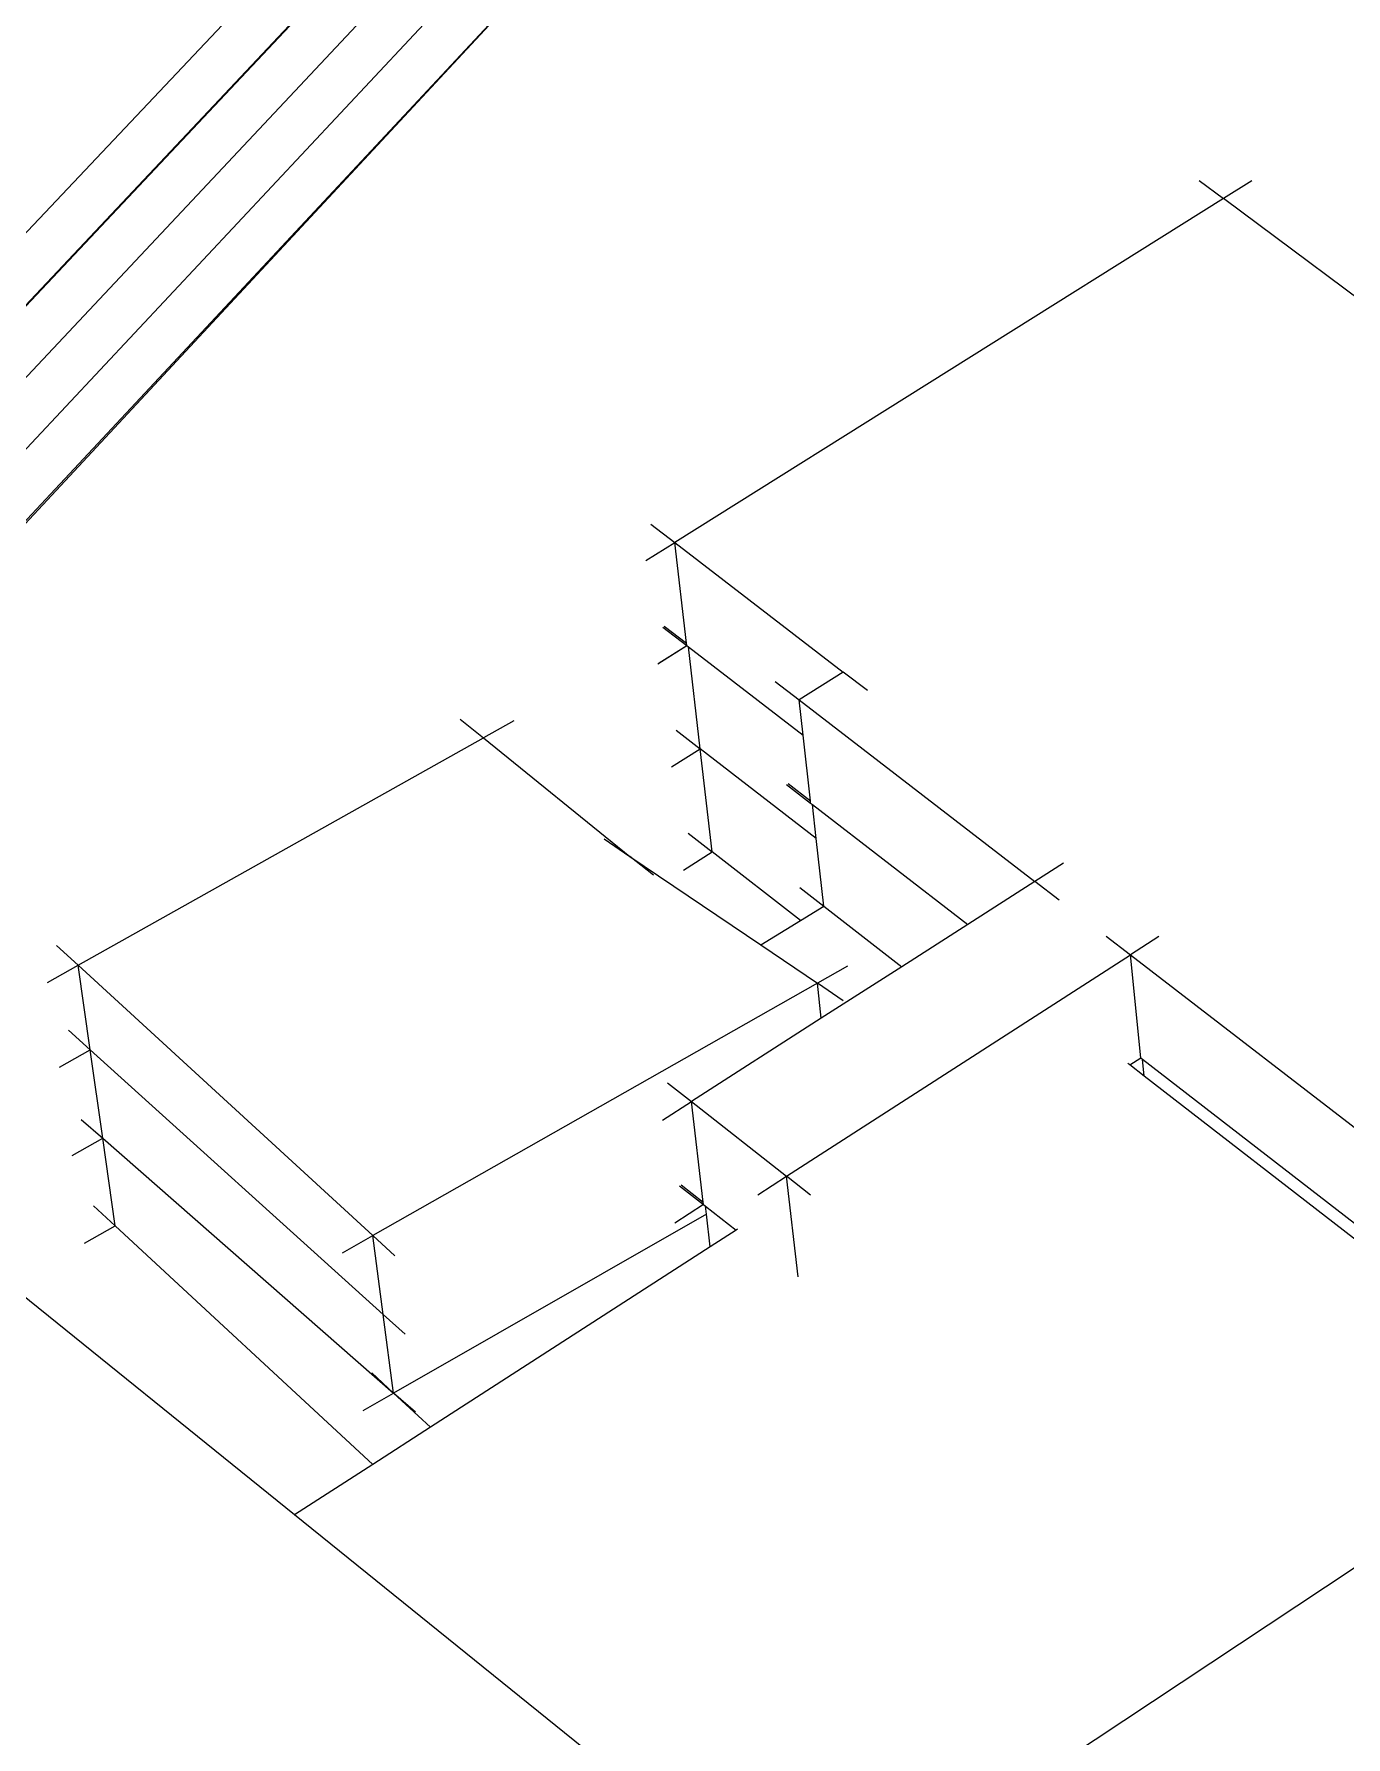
# Model space of a CAD drawing. Header units: inches. Extents: x 105 to 795, y 0 to 500.
# Drawn here: x 375.2 to 432.8, y 280.8 to 355.7 of the extents above; entities that cross this region are included whole.
import ezdxf

# ---------------------------------------------------------------- set-up
doc = ezdxf.new("R2010")
doc.units = ezdxf.units.IN
doc.header["$MEASUREMENT"] = 0

# ---------------------------------------------------------------- blocks, each defined once
blk = doc.blocks.new('block 311')
at = {"color": 7, "lineweight": 25, "true_color": 0xffffff}
blk.add_lwpolyline([(405.249, 369.964), (370.514, 332.862)], dxfattribs=at)
blk = doc.blocks.new('block 329')
at = {"color": 7, "lineweight": 25, "true_color": 0xffffff}
blk.add_lwpolyline([(399.718, 361), (370.908, 330.141)], dxfattribs=at)
blk = doc.blocks.new('block 347')
at = {"color": 7, "lineweight": 25, "true_color": 0xffffff}
blk.add_lwpolyline([(404.945, 372.693), (370.117, 335.596)], dxfattribs=at)
blk = doc.blocks.new('block 563')
at = {"color": 7, "lineweight": 25, "true_color": 0xffffff}
blk.add_lwpolyline([(404.641, 375.434), (369.103, 337.687)], dxfattribs=at)
blk = doc.blocks.new('block 601')
at = {"color": 7, "lineweight": 25, "true_color": 0xffffff}
blk.add_lwpolyline([(404.332, 378.219), (366.828, 338.5)], dxfattribs=at)
blk = doc.blocks.new('block 767')
at = {"color": 7, "lineweight": 25, "true_color": 0xffffff}
blk.add_lwpolyline([(377.389, 302.504), (378.736, 303.269)], dxfattribs=at)
blk = doc.blocks.new('block 768')
at = {"color": 7, "lineweight": 25, "true_color": 0xffffff}
blk.add_lwpolyline([(377.784, 304.151), (378.736, 303.269)], dxfattribs=at)
blk = doc.blocks.new('block 769')
at = {"color": 7, "lineweight": 25, "true_color": 0xffffff}
blk.add_lwpolyline([(390.061, 292.781), (378.736, 303.269)], dxfattribs=at)
blk = doc.blocks.new('block 770')
at = {"color": 7, "lineweight": 25, "true_color": 0xffffff}
blk.add_lwpolyline([(403.72, 318.913), (404.988, 319.719)], dxfattribs=at)
blk = doc.blocks.new('block 771')
at = {"color": 7, "lineweight": 25, "true_color": 0xffffff}
blk.add_lwpolyline([(403.934, 320.539), (404.988, 319.719)], dxfattribs=at)
blk = doc.blocks.new('block 772')
at = {"color": 7, "lineweight": 25, "true_color": 0xffffff}
blk.add_lwpolyline([(408.867, 316.703), (404.988, 319.719)], dxfattribs=at)
blk = doc.blocks.new('block 783')
at = {"color": 7, "lineweight": 25, "true_color": 0xffffff}
blk.add_lwpolyline([(403.406, 325.079), (404.461, 324.261)], dxfattribs=at)
blk = doc.blocks.new('block 784')
at = {"color": 7, "lineweight": 25, "true_color": 0xffffff}
blk.add_lwpolyline([(409.559, 320.312), (404.461, 324.261)], dxfattribs=at)
blk = doc.blocks.new('block 785')
at = {"color": 7, "lineweight": 25, "true_color": 0xffffff}
blk.add_lwpolyline([(403.192, 323.459), (404.461, 324.261)], dxfattribs=at)
blk = doc.blocks.new('block 786')
at = {"color": 7, "lineweight": 25, "true_color": 0xffffff}
blk.add_lwpolyline([(404.988, 319.719), (404.461, 324.261)], dxfattribs=at)
blk = doc.blocks.new('block 2053')
at = {"color": 7, "lineweight": 25, "true_color": 0xffffff}
blk.add_lwpolyline([(423.977, 309.856), (423.902, 310.603)], dxfattribs=at)
blk = doc.blocks.new('block 2054')
at = {"color": 7, "lineweight": 25, "true_color": 0xffffff}
blk.add_lwpolyline([(404.461, 324.261), (403.941, 328.738)], dxfattribs=at)
blk = doc.blocks.new('block 2055')
at = {"color": 7, "lineweight": 25, "true_color": 0xffffff}
blk.add_lwpolyline([(408.834, 318.156), (409.893, 317.334)], dxfattribs=at)
blk = doc.blocks.new('block 2057')
at = {"color": 7, "lineweight": 25, "true_color": 0xffffff}
blk.add_lwpolyline([(408.321, 322.732), (409.301, 321.974)], dxfattribs=at)
blk = doc.blocks.new('block 2058')
at = {"color": 7, "lineweight": 25, "true_color": 0xffffff}
blk.add_lwpolyline([(402.875, 329.654), (403.85, 328.901)], dxfattribs=at)
blk = doc.blocks.new('block 2060')
at = {"color": 7, "lineweight": 25, "true_color": 0xffffff}
blk.add_lwpolyline([(403.618, 305.083), (404.591, 304.315)], dxfattribs=at)
blk = doc.blocks.new('block 2061')
at = {"color": 7, "lineweight": 25, "true_color": 0xffffff}
blk.add_lwpolyline([(402.66, 328.042), (403.862, 328.798)], dxfattribs=at)
blk = doc.blocks.new('block 2062')
at = {"color": 7, "lineweight": 25, "true_color": 0xffffff}
blk.add_lwpolyline([(423.34, 310.349), (423.824, 310.663)], dxfattribs=at)
blk = doc.blocks.new('block 2066')
at = {"color": 7, "lineweight": 25, "true_color": 0xffffff}
blk.add_lwpolyline([(378.736, 303.269), (378.19, 307.128)], dxfattribs=at)
blk = doc.blocks.new('block 2067')
at = {"color": 7, "lineweight": 25, "true_color": 0xffffff}
blk.add_lwpolyline([(390.016, 296.808), (390.978, 295.92)], dxfattribs=at)
blk = doc.blocks.new('block 2068')
at = {"color": 7, "lineweight": 25, "true_color": 0xffffff}
blk.add_lwpolyline([(392.604, 294.42), (390.978, 295.92)], dxfattribs=at)
blk = doc.blocks.new('block 2069')
at = {"color": 7, "lineweight": 25, "true_color": 0xffffff}
blk.add_lwpolyline([(389.636, 295.152), (390.978, 295.92)], dxfattribs=at)
blk = doc.blocks.new('block 2070')
at = {"color": 7, "lineweight": 25, "true_color": 0xffffff}
blk.add_lwpolyline([(404.728, 303.784), (390.978, 295.92)], dxfattribs=at)
blk = doc.blocks.new('block 2071')
at = {"color": 7, "lineweight": 25, "true_color": 0xffffff}
blk.add_lwpolyline([(391.032, 301.959), (390.069, 302.843)], dxfattribs=at)
blk = doc.blocks.new('block 2072')
at = {"color": 7, "lineweight": 25, "true_color": 0xffffff}
blk.add_lwpolyline([(376.164, 315.608), (377.115, 314.735)], dxfattribs=at)
blk = doc.blocks.new('block 2073')
at = {"color": 7, "lineweight": 25, "true_color": 0xffffff}
blk.add_lwpolyline([(390.069, 302.843), (377.115, 314.735)], dxfattribs=at)
blk = doc.blocks.new('block 2074')
at = {"color": 7, "lineweight": 25, "true_color": 0xffffff}
blk.add_lwpolyline([(410.936, 314.701), (409.608, 313.946)], dxfattribs=at)
blk = doc.blocks.new('block 2075')
at = {"color": 7, "lineweight": 25, "true_color": 0xffffff}
blk.add_lwpolyline([(388.727, 302.08), (390.069, 302.843)], dxfattribs=at)
blk = doc.blocks.new('block 2076')
at = {"color": 7, "lineweight": 25, "true_color": 0xffffff}
blk.add_lwpolyline([(409.608, 313.946), (390.069, 302.843)], dxfattribs=at)
blk = doc.blocks.new('block 2077')
at = {"color": 7, "lineweight": 25, "true_color": 0xffffff}
blk.add_lwpolyline([(400.232, 320.292), (401.365, 319.526)], dxfattribs=at)
blk = doc.blocks.new('block 2078')
at = {"color": 7, "lineweight": 25, "true_color": 0xffffff}
blk.add_lwpolyline([(410.748, 313.175), (409.608, 313.946)], dxfattribs=at)
blk = doc.blocks.new('block 2079')
at = {"color": 7, "lineweight": 25, "true_color": 0xffffff}
blk.add_lwpolyline([(393.898, 325.564), (394.925, 324.734)], dxfattribs=at)
blk = doc.blocks.new('block 2080')
at = {"color": 7, "lineweight": 25, "true_color": 0xffffff}
blk.add_lwpolyline([(402.397, 318.691), (401.365, 319.526)], dxfattribs=at)
blk = doc.blocks.new('block 2081')
at = {"color": 7, "lineweight": 25, "true_color": 0xffffff}
blk.add_lwpolyline([(394.925, 324.734), (401.365, 319.526)], dxfattribs=at)
blk = doc.blocks.new('block 2082')
at = {"color": 7, "lineweight": 25, "true_color": 0xffffff}
blk.add_lwpolyline([(375.767, 313.978), (377.115, 314.735)], dxfattribs=at)
blk = doc.blocks.new('block 2083')
at = {"color": 7, "lineweight": 25, "true_color": 0xffffff}
blk.add_lwpolyline([(396.26, 325.484), (394.925, 324.734)], dxfattribs=at)
blk = doc.blocks.new('block 2084')
at = {"color": 7, "lineweight": 25, "true_color": 0xffffff}
blk.add_lwpolyline([(377.115, 314.735), (394.925, 324.734)], dxfattribs=at)
blk = doc.blocks.new('block 2085')
at = {"color": 7, "lineweight": 25, "true_color": 0xffffff}
blk.add_lwpolyline([(390.978, 295.92), (390.525, 299.371)], dxfattribs=at)
blk = doc.blocks.new('block 2086')
at = {"color": 7, "lineweight": 25, "true_color": 0xffffff}
blk.add_lwpolyline([(409.782, 312.401), (409.608, 313.946)], dxfattribs=at)
blk = doc.blocks.new('block 2087')
at = {"color": 7, "lineweight": 25, "true_color": 0xffffff}
blk.add_lwpolyline([(377.641, 311.015), (377.115, 314.735)], dxfattribs=at)
blk = doc.blocks.new('block 2088')
at = {"color": 7, "lineweight": 25, "true_color": 0xffffff}
blk.add_lwpolyline([(376.293, 310.255), (377.641, 311.015)], dxfattribs=at)
blk = doc.blocks.new('block 2089')
at = {"color": 7, "lineweight": 25, "true_color": 0xffffff}
blk.add_lwpolyline([(378.19, 307.128), (377.641, 311.015)], dxfattribs=at)
blk = doc.blocks.new('block 2090')
at = {"color": 7, "lineweight": 25, "true_color": 0xffffff}
blk.add_lwpolyline([(376.843, 306.366), (378.19, 307.128)], dxfattribs=at)
blk = doc.blocks.new('block 2091')
at = {"color": 7, "lineweight": 25, "true_color": 0xffffff}
blk.add_lwpolyline([(390.525, 299.371), (390.069, 302.843)], dxfattribs=at)
blk = doc.blocks.new('block 2092')
at = {"color": 7, "lineweight": 25, "true_color": 0xffffff}
blk.add_lwpolyline([(376.692, 311.873), (377.641, 311.015)], dxfattribs=at)
blk = doc.blocks.new('block 2093')
at = {"color": 7, "lineweight": 25, "true_color": 0xffffff}
blk.add_lwpolyline([(391.486, 298.502), (390.525, 299.371)], dxfattribs=at)
blk = doc.blocks.new('block 2094')
at = {"color": 7, "lineweight": 25, "true_color": 0xffffff}
blk.add_lwpolyline([(377.641, 311.015), (390.525, 299.371)], dxfattribs=at)
blk = doc.blocks.new('block 2095')
at = {"color": 7, "lineweight": 25, "true_color": 0xffffff}
blk.add_lwpolyline([(377.247, 307.956), (378.19, 307.128)], dxfattribs=at)
blk = doc.blocks.new('block 2096')
at = {"color": 7, "lineweight": 25, "true_color": 0xffffff}
blk.add_lwpolyline([(391.934, 295.082), (390.978, 295.92)], dxfattribs=at)
blk = doc.blocks.new('block 2097')
at = {"color": 7, "lineweight": 25, "true_color": 0xffffff}
blk.add_lwpolyline([(378.19, 307.128), (390.978, 295.92)], dxfattribs=at)
blk = doc.blocks.new('block 2098')
at = {"color": 7, "lineweight": 25, "true_color": 0xffffff}
blk.add_lwpolyline([(402.808, 329.612), (403.862, 328.798)], dxfattribs=at)
blk = doc.blocks.new('block 2099')
at = {"color": 7, "lineweight": 25, "true_color": 0xffffff}
blk.add_lwpolyline([(423.824, 310.663), (423.37, 315.196)], dxfattribs=at)
blk = doc.blocks.new('block 2100')
at = {"color": 7, "lineweight": 25, "true_color": 0xffffff}
blk.add_lwpolyline([(402.593, 328), (403.862, 328.798)], dxfattribs=at)
blk = doc.blocks.new('block 2101')
at = {"color": 7, "lineweight": 25, "true_color": 0xffffff}
blk.add_lwpolyline([(408.763, 301.025), (408.255, 305.452)], dxfattribs=at)
blk = doc.blocks.new('block 2102')
at = {"color": 7, "lineweight": 25, "true_color": 0xffffff}
blk.add_lwpolyline([(403.549, 305.039), (404.604, 304.208)], dxfattribs=at)
blk = doc.blocks.new('block 2103')
at = {"color": 7, "lineweight": 25, "true_color": 0xffffff}
blk.add_lwpolyline([(423.34, 310.349), (423.824, 310.663)], dxfattribs=at)
blk = doc.blocks.new('block 2104')
at = {"color": 7, "lineweight": 25, "true_color": 0xffffff}
blk.add_lwpolyline([(408.254, 322.69), (409.312, 321.871)], dxfattribs=at)
blk = doc.blocks.new('block 2106')
at = {"color": 7, "lineweight": 25, "true_color": 0xffffff}
blk.add_lwpolyline([(422.301, 316.02), (423.37, 315.196)], dxfattribs=at)
blk = doc.blocks.new('block 2108')
at = {"color": 7, "lineweight": 25, "true_color": 0xffffff}
blk.add_lwpolyline([(423.37, 315.196), (446.732, 297.184)], dxfattribs=at)
blk = doc.blocks.new('block 2109')
at = {"color": 7, "lineweight": 25, "true_color": 0xffffff}
blk.add_lwpolyline([(407.746, 327.22), (408.804, 326.405)], dxfattribs=at)
blk = doc.blocks.new('block 2110')
at = {"color": 7, "lineweight": 25, "true_color": 0xffffff}
blk.add_lwpolyline([(420.234, 317.592), (419.167, 318.415)], dxfattribs=at)
blk = doc.blocks.new('block 2111')
at = {"color": 7, "lineweight": 25, "true_color": 0xffffff}
blk.add_lwpolyline([(408.804, 326.405), (419.167, 318.415)], dxfattribs=at)
blk = doc.blocks.new('block 2112')
at = {"color": 7, "lineweight": 25, "true_color": 0xffffff}
blk.add_lwpolyline([(402.282, 334.142), (403.335, 333.332)], dxfattribs=at)
blk = doc.blocks.new('block 2113')
at = {"color": 7, "lineweight": 25, "true_color": 0xffffff}
blk.add_lwpolyline([(411.806, 326.817), (410.745, 327.633)], dxfattribs=at)
blk = doc.blocks.new('block 2114')
at = {"color": 7, "lineweight": 25, "true_color": 0xffffff}
blk.add_lwpolyline([(403.335, 333.332), (410.745, 327.633)], dxfattribs=at)
blk = doc.blocks.new('block 2118')
at = {"color": 7, "lineweight": 25, "true_color": 0xffffff}
blk.add_lwpolyline([(426.387, 349.259), (427.458, 348.46)], dxfattribs=at)
blk = doc.blocks.new('block 2119')
at = {"color": 7, "lineweight": 25, "true_color": 0xffffff}
blk.add_lwpolyline([(494.174, 298.726), (427.458, 348.46)], dxfattribs=at)
blk = doc.blocks.new('block 2121')
at = {"color": 7, "lineweight": 25, "true_color": 0xffffff}
blk.add_lwpolyline([(403.015, 309.569), (404.069, 308.741)], dxfattribs=at)
blk = doc.blocks.new('block 2122')
at = {"color": 7, "lineweight": 25, "true_color": 0xffffff}
blk.add_lwpolyline([(409.313, 304.62), (408.255, 305.452)], dxfattribs=at)
blk = doc.blocks.new('block 2123')
at = {"color": 7, "lineweight": 25, "true_color": 0xffffff}
blk.add_lwpolyline([(404.069, 308.741), (408.255, 305.452)], dxfattribs=at)
blk = doc.blocks.new('block 2126')
at = {"color": 7, "lineweight": 25, "true_color": 0xffffff}
blk.add_lwpolyline([(410.745, 327.633), (408.804, 326.405)], dxfattribs=at)
blk = doc.blocks.new('block 2127')
at = {"color": 7, "lineweight": 25, "true_color": 0xffffff}
blk.add_lwpolyline([(420.424, 319.22), (419.167, 318.415)], dxfattribs=at)
blk = doc.blocks.new('block 2128')
at = {"color": 7, "lineweight": 25, "true_color": 0xffffff}
blk.add_lwpolyline([(402.799, 307.928), (404.069, 308.741)], dxfattribs=at)
blk = doc.blocks.new('block 2129')
at = {"color": 7, "lineweight": 25, "true_color": 0xffffff}
blk.add_lwpolyline([(428.709, 349.244), (427.458, 348.46)], dxfattribs=at)
blk = doc.blocks.new('block 2130')
at = {"color": 7, "lineweight": 25, "true_color": 0xffffff}
blk.add_lwpolyline([(402.066, 332.536), (403.335, 333.332)], dxfattribs=at)
blk = doc.blocks.new('block 2131')
at = {"color": 7, "lineweight": 25, "true_color": 0xffffff}
blk.add_lwpolyline([(427.458, 348.46), (403.335, 333.332)], dxfattribs=at)
blk = doc.blocks.new('block 2132')
at = {"color": 7, "lineweight": 25, "true_color": 0xffffff}
blk.add_lwpolyline([(406.989, 304.636), (408.255, 305.452)], dxfattribs=at)
blk = doc.blocks.new('block 2133')
at = {"color": 7, "lineweight": 25, "true_color": 0xffffff}
blk.add_lwpolyline([(424.623, 316.004), (423.37, 315.196)], dxfattribs=at)
blk = doc.blocks.new('block 2134')
at = {"color": 7, "lineweight": 25, "true_color": 0xffffff}
blk.add_lwpolyline([(408.255, 305.452), (423.37, 315.196)], dxfattribs=at)
blk = doc.blocks.new('block 2139')
at = {"color": 7, "lineweight": 25, "true_color": 0xffffff}
blk.add_lwpolyline([(343.212, 301.16), (413.087, 243.489)], dxfattribs=at)
blk = doc.blocks.new('block 2572')
at = {"color": 7, "lineweight": 25, "true_color": 0xffffff}
blk.add_lwpolyline([(399.694, 360.95), (374.576, 333.938)], dxfattribs=at)
blk = doc.blocks.new('block 2661')
at = {"color": 7, "lineweight": 25, "true_color": 0xffffff}
blk.add_lwpolyline([(404.622, 375.448), (369.077, 337.696)], dxfattribs=at)
blk = doc.blocks.new('block 2723')
at = {"color": 7, "lineweight": 25, "true_color": 0xffffff}
blk.add_lwpolyline([(408.834, 318.156), (409.893, 317.334)], dxfattribs=at)
blk = doc.blocks.new('block 2724')
at = {"color": 7, "lineweight": 25, "true_color": 0xffffff}
blk.add_lwpolyline([(409.893, 317.334), (409.893, 317.334)], dxfattribs=at)
blk = doc.blocks.new('block 3068')
at = {"color": 7, "lineweight": 25, "true_color": 0xffffff}
blk.add_lwpolyline([(404.897, 302.344), (404.728, 303.784)], dxfattribs=at)
blk = doc.blocks.new('block 3069')
at = {"color": 7, "lineweight": 25, "true_color": 0xffffff}
blk.add_lwpolyline([(404.728, 303.784), (404.685, 304.144)], dxfattribs=at)
blk = doc.blocks.new('block 3070')
at = {"color": 7, "lineweight": 25, "true_color": 0xffffff}
blk.add_lwpolyline([(409.893, 317.334), (409.559, 320.312)], dxfattribs=at)
blk = doc.blocks.new('block 3071')
at = {"color": 7, "lineweight": 25, "true_color": 0xffffff}
blk.add_lwpolyline([(409.559, 320.312), (409.391, 321.811)], dxfattribs=at)
blk = doc.blocks.new('block 3072')
at = {"color": 7, "lineweight": 25, "true_color": 0xffffff}
blk.add_lwpolyline([(409.893, 317.334), (413.323, 314.67)], dxfattribs=at)
blk = doc.blocks.new('block 3081')
at = {"color": 7, "lineweight": 25, "true_color": 0xffffff}
blk.add_lwpolyline([(407.121, 315.63), (408.867, 316.703)], dxfattribs=at)
blk = doc.blocks.new('block 3082')
at = {"color": 7, "lineweight": 25, "true_color": 0xffffff}
blk.add_lwpolyline([(408.867, 316.703), (409.893, 317.334)], dxfattribs=at)
blk = doc.blocks.new('block 3083')
at = {"color": 7, "lineweight": 25, "true_color": 0xffffff}
blk.add_lwpolyline([(401.365, 319.526), (407.121, 315.63)], dxfattribs=at)
blk = doc.blocks.new('block 3084')
at = {"color": 7, "lineweight": 25, "true_color": 0xffffff}
blk.add_lwpolyline([(407.121, 315.63), (409.608, 313.946)], dxfattribs=at)
blk = doc.blocks.new('block 3085')
at = {"color": 7, "lineweight": 25, "true_color": 0xffffff}
blk.add_lwpolyline([(403.862, 328.798), (403.862, 328.798)], dxfattribs=at)
blk = doc.blocks.new('block 3086')
at = {"color": 7, "lineweight": 25, "true_color": 0xffffff}
blk.add_lwpolyline([(404.604, 304.208), (404.591, 304.315)], dxfattribs=at)
blk = doc.blocks.new('block 3087')
at = {"color": 7, "lineweight": 25, "true_color": 0xffffff}
blk.add_lwpolyline([(404.591, 304.315), (404.069, 308.741)], dxfattribs=at)
blk = doc.blocks.new('block 3088')
at = {"color": 7, "lineweight": 25, "true_color": 0xffffff}
blk.add_lwpolyline([(409.312, 321.871), (409.301, 321.974)], dxfattribs=at)
blk = doc.blocks.new('block 3090')
at = {"color": 7, "lineweight": 25, "true_color": 0xffffff}
blk.add_lwpolyline([(403.862, 328.798), (403.85, 328.901)], dxfattribs=at)
blk = doc.blocks.new('block 3091')
at = {"color": 7, "lineweight": 25, "true_color": 0xffffff}
blk.add_lwpolyline([(403.85, 328.901), (403.335, 333.332)], dxfattribs=at)
blk = doc.blocks.new('block 3092')
at = {"color": 7, "lineweight": 25, "true_color": 0xffffff}
blk.add_lwpolyline([(404.604, 304.208), (404.685, 304.144)], dxfattribs=at)
blk = doc.blocks.new('block 3093')
at = {"color": 7, "lineweight": 25, "true_color": 0xffffff}
blk.add_lwpolyline([(404.685, 304.144), (406.036, 303.079)], dxfattribs=at)
blk = doc.blocks.new('block 3096')
at = {"color": 7, "lineweight": 25, "true_color": 0xffffff}
blk.add_lwpolyline([(423.902, 310.603), (443.776, 295.224)], dxfattribs=at)
blk = doc.blocks.new('block 3097')
at = {"color": 7, "lineweight": 25, "true_color": 0xffffff}
blk.add_lwpolyline([(409.312, 321.871), (409.391, 321.811)], dxfattribs=at)
blk = doc.blocks.new('block 3098')
at = {"color": 7, "lineweight": 25, "true_color": 0xffffff}
blk.add_lwpolyline([(409.391, 321.811), (416.22, 316.526)], dxfattribs=at)
blk = doc.blocks.new('block 3108')
at = {"color": 7, "lineweight": 25, "true_color": 0xffffff}
blk.add_lwpolyline([(409.212, 272.307), (386.616, 290.56)], dxfattribs=at)
blk = doc.blocks.new('block 3236')
at = {"color": 7, "lineweight": 25, "true_color": 0xffffff}
blk.add_lwpolyline([(443.291, 294.901), (423.977, 309.856)], dxfattribs=at)
blk = doc.blocks.new('block 3237')
at = {"color": 7, "lineweight": 25, "true_color": 0xffffff}
blk.add_lwpolyline([(390.061, 292.781), (386.616, 290.56)], dxfattribs=at)
blk = doc.blocks.new('block 3393')
at = {"color": 7, "lineweight": 25, "true_color": 0xffffff}
blk.add_lwpolyline([(403.862, 328.798), (403.941, 328.738)], dxfattribs=at)
blk = doc.blocks.new('block 3394')
at = {"color": 7, "lineweight": 25, "true_color": 0xffffff}
blk.add_lwpolyline([(403.941, 328.738), (408.979, 324.849)], dxfattribs=at)
blk = doc.blocks.new('block 3395')
at = {"color": 7, "lineweight": 25, "true_color": 0xffffff}
blk.add_lwpolyline([(409.301, 321.974), (408.979, 324.849)], dxfattribs=at)
blk = doc.blocks.new('block 3396')
at = {"color": 7, "lineweight": 25, "true_color": 0xffffff}
blk.add_lwpolyline([(408.979, 324.849), (408.804, 326.405)], dxfattribs=at)
blk = doc.blocks.new('block 3399')
at = {"color": 7, "lineweight": 25, "true_color": 0xffffff}
blk.add_lwpolyline([(423.824, 310.663), (423.824, 310.663)], dxfattribs=at)
blk = doc.blocks.new('block 3400')
at = {"color": 7, "lineweight": 25, "true_color": 0xffffff}
blk.add_lwpolyline([(423.824, 310.663), (423.902, 310.603)], dxfattribs=at)
blk = doc.blocks.new('block 3408')
at = {"color": 7, "lineweight": 25, "true_color": 0xffffff}
blk.add_lwpolyline([(443.291, 294.901), (409.212, 272.307)], dxfattribs=at)
blk = doc.blocks.new('block 3411')
at = {"color": 7, "lineweight": 25, "true_color": 0xffffff}
blk.add_lwpolyline([(419.167, 318.415), (416.22, 316.526)], dxfattribs=at)
blk = doc.blocks.new('block 3412')
at = {"color": 7, "lineweight": 25, "true_color": 0xffffff}
blk.add_lwpolyline([(416.22, 316.526), (413.323, 314.67)], dxfattribs=at)
blk = doc.blocks.new('block 3413')
at = {"color": 7, "lineweight": 25, "true_color": 0xffffff}
blk.add_lwpolyline([(413.323, 314.67), (409.782, 312.401)], dxfattribs=at)
blk = doc.blocks.new('block 3414')
at = {"color": 7, "lineweight": 25, "true_color": 0xffffff}
blk.add_lwpolyline([(409.782, 312.401), (404.069, 308.741)], dxfattribs=at)
blk = doc.blocks.new('block 3460')
at = {"color": 7, "lineweight": 25, "true_color": 0xffffff}
blk.add_lwpolyline([(423.977, 309.856), (423.34, 310.349)], dxfattribs=at)
blk = doc.blocks.new('block 3560')
at = {"color": 7, "lineweight": 25, "true_color": 0xffffff}
blk.add_lwpolyline([(423.34, 310.349), (423.34, 310.349)], dxfattribs=at)
blk = doc.blocks.new('block 3561')
at = {"color": 7, "lineweight": 25, "true_color": 0xffffff}
blk.add_lwpolyline([(423.34, 310.349), (423.26, 310.41)], dxfattribs=at)
blk = doc.blocks.new('block 3562')
at = {"color": 7, "lineweight": 25, "true_color": 0xffffff}
blk.add_lwpolyline([(406.104, 303.122), (406.036, 303.079)], dxfattribs=at)
blk = doc.blocks.new('block 3563')
at = {"color": 7, "lineweight": 25, "true_color": 0xffffff}
blk.add_lwpolyline([(406.036, 303.079), (404.897, 302.344)], dxfattribs=at)
blk = doc.blocks.new('block 3564')
at = {"color": 7, "lineweight": 25, "true_color": 0xffffff}
blk.add_lwpolyline([(404.897, 302.344), (392.604, 294.42)], dxfattribs=at)
blk = doc.blocks.new('block 3565')
at = {"color": 7, "lineweight": 25, "true_color": 0xffffff}
blk.add_lwpolyline([(392.604, 294.42), (390.061, 292.781)], dxfattribs=at)
blk = doc.blocks.new('block 3669')
at = {"color": 7, "lineweight": 25, "true_color": 0xffffff}
blk.add_lwpolyline([(404.604, 304.208), (403.335, 303.391)], dxfattribs=at)
blk = doc.blocks.new('block 3671')
at = {"color": 7, "lineweight": 25, "true_color": 0xffffff}
blk.add_lwpolyline([(386.616, 290.56), (360.251, 311.857)], dxfattribs=at)

msp = doc.modelspace()

# ---------------------------------------------------------------- block references
for name in ['block 601', 'block 2661', 'block 563', 'block 347', 'block 311', 'block 329', 'block 2572', 'block 2118', 'block 2129', 'block 2131', 'block 2119', 'block 2112', 'block 2130', 'block 2114', 'block 3091', 'block 2098', 'block 2058', 'block 3090', 'block 2100', 'block 2061', 'block 3085', 'block 3393', 'block 2054', 'block 3394', 'block 2126', 'block 2113', 'block 2109', 'block 2111', 'block 3396', 'block 2079', 'block 2083', 'block 783', 'block 2084', 'block 2081', 'block 3395', 'block 785', 'block 784', 'block 786', 'block 2104', 'block 2057', 'block 3088', 'block 3097', 'block 3071', 'block 3098', 'block 2077', 'block 771', 'block 3070', 'block 2080', 'block 3083', 'block 770', 'block 772', 'block 2127', 'block 3411', 'block 2110', 'block 2055', 'block 2723', 'block 3082', 'block 2724', 'block 3072', 'block 3081', 'block 3412', 'block 2072', 'block 3084', 'block 2106', 'block 2133', 'block 2082', 'block 2073', 'block 2087', 'block 2134', 'block 2074', 'block 3413', 'block 2099', 'block 2108', 'block 2076', 'block 2078', 'block 2086', 'block 3414', 'block 3671', 'block 2092', 'block 2088', 'block 2089', 'block 2094', 'block 3561', 'block 2062', 'block 2103', 'block 3460', 'block 3560', 'block 3399', 'block 3400', 'block 2053', 'block 3096', 'block 2121', 'block 3236', 'block 2128', 'block 2123', 'block 3087', 'block 2095', 'block 2090', 'block 2066', 'block 2097', 'block 2102', 'block 2060', 'block 2132', 'block 2101', 'block 2122', 'block 768', 'block 3669', 'block 3086', 'block 3092', 'block 3069', 'block 3093', 'block 2070', 'block 3068', 'block 767', 'block 769', 'block 2075', 'block 2071', 'block 2091', 'block 3563', 'block 3562', 'block 3564', 'block 2139', 'block 2085', 'block 2093', 'block 2067', 'block 2069', 'block 2068', 'block 2096', 'block 3565', 'block 3408', 'block 3237', 'block 3108']:
    msp.add_blockref(name, (0, 0))

doc.saveas('drawing.dxf')
